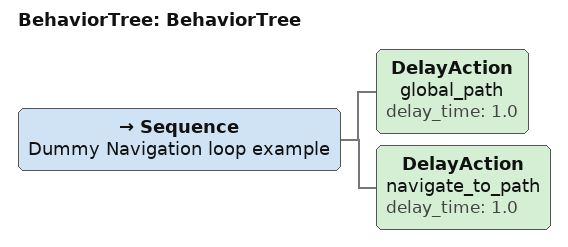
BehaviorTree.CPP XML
<root main_tree_to_execute="BehaviorTree">
  <BehaviorTree ID="BehaviorTree">
    <Sequence name="Dummy Navigation loop example">
      <DelayAction name="global_path" delay_time="1.0" />
      <DelayAction name="navigate_to_path" delay_time="1.0" />
    </Sequence>
  </BehaviorTree>
</root>
